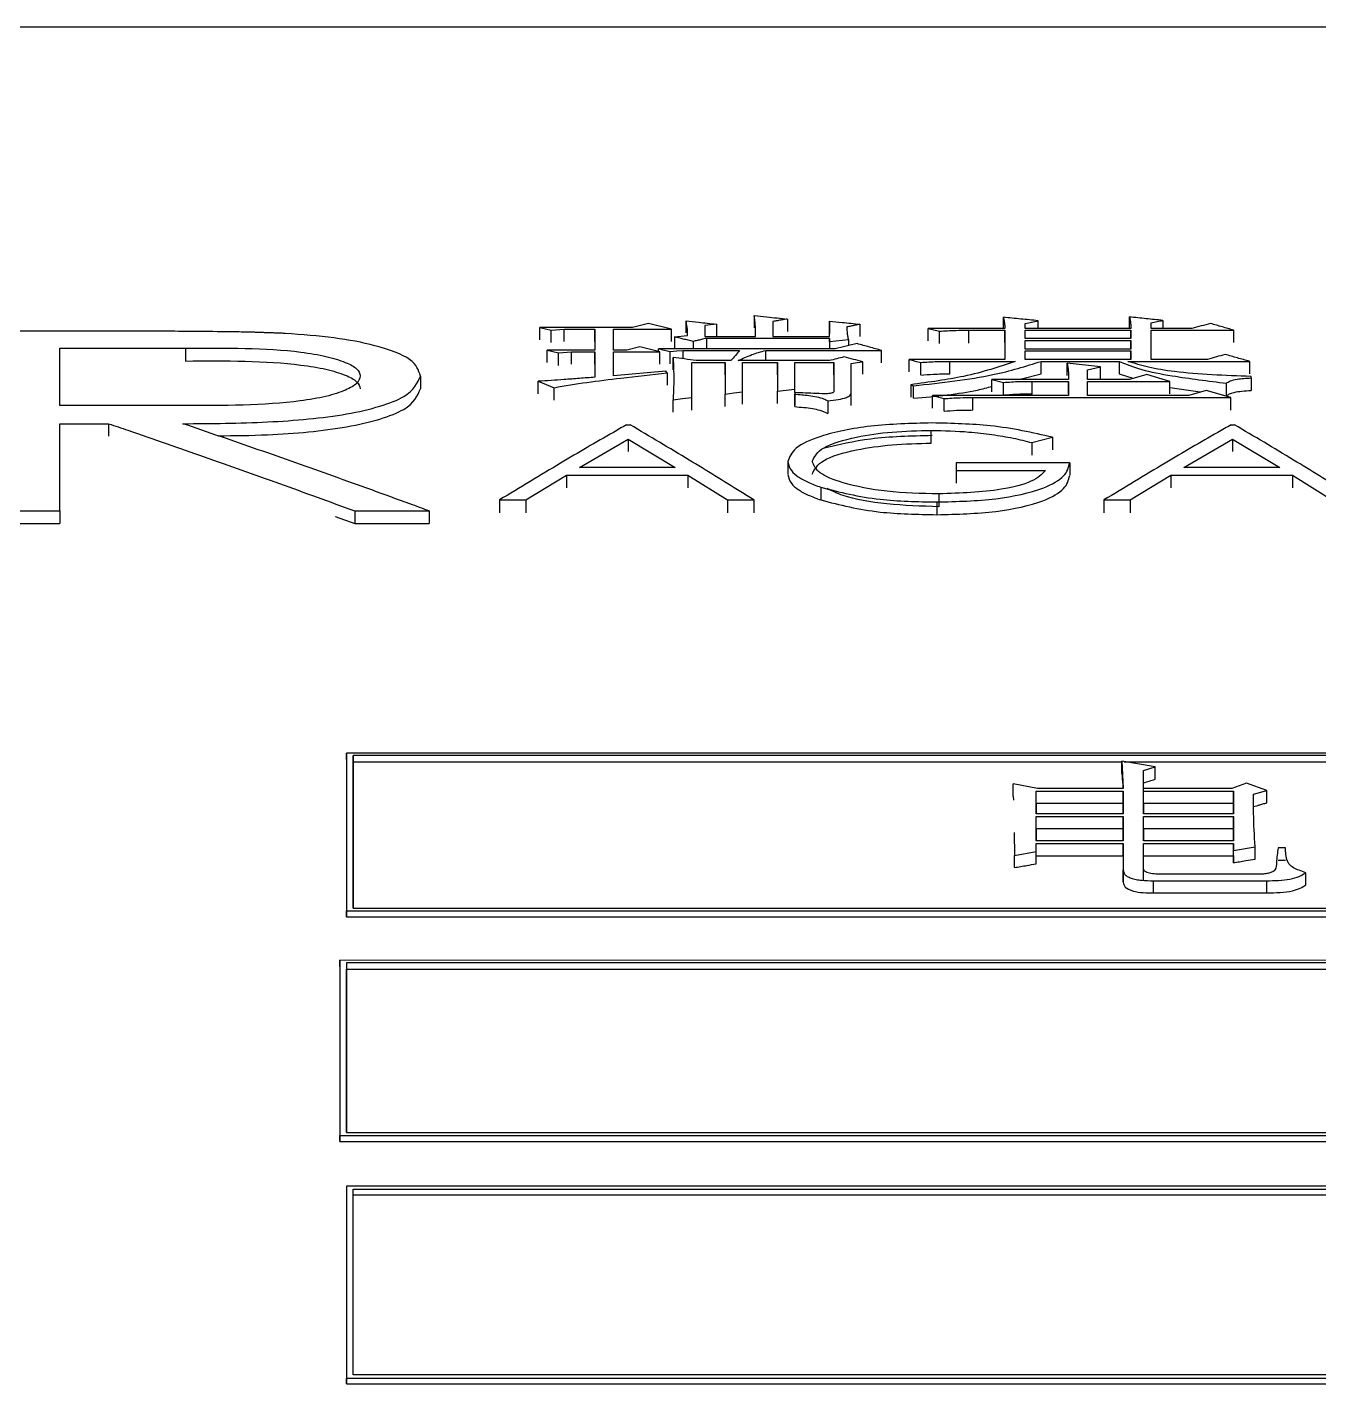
# Model space of a CAD drawing. Header units: millimetres. Extents: x 2251 to 4395, y 932 to 2449.
# Drawn here: x 2749.19 to 2758.83, y 2279.81 to 2289.93 of the extents above; entities that cross this region are included whole.
import ezdxf

# ---------------------------------------------------------------- set-up
doc = ezdxf.new("R2010")
doc.units = ezdxf.units.MM

msp = doc.modelspace()

# ---------------------------------------------------------------- linework, layer by layer
at = {"color": 7, "linetype": 'Continuous', "lineweight": 25}
for p, q in [((2775.754, 2289.929), (2738.754, 2289.93)), ((2754.617, 2287.778), (2754.617, 2287.686)), ((2754.865, 2287.752), (2754.865, 2287.66)), ((2756.477, 2287.682), (2756.477, 2287.765)), ((2757.418, 2287.682), (2757.418, 2287.768)), ((2749.985, 2287.661), (2748.984, 2287.661)), ((2753.016, 2287.69), (2753.102, 2287.669)), ((2753.708, 2287.69), (2753.016, 2287.69)), ((2753.016, 2287.598), (2753.016, 2287.69)), ((2753.102, 2287.669), (2753.199, 2287.677)), ((2753.102, 2287.577), (2753.102, 2287.669)), ((2753.199, 2287.677), (2753.427, 2287.677)), ((2753.427, 2287.677), (2753.427, 2287.52)), ((2753.427, 2287.585), (2753.427, 2287.677)), ((2753.567, 2287.677), (2754, 2287.677)), ((2753.567, 2287.52), (2753.567, 2287.677)), ((2753.827, 2287.719), (2753.708, 2287.69)), ((2754, 2287.677), (2753.827, 2287.719)), ((2754, 2287.585), (2754, 2287.677)), ((2754.108, 2287.648), (2754.108, 2287.739)), ((2754.335, 2287.713), (2754.249, 2287.703)), ((2754.249, 2287.703), (2754.249, 2287.622)), ((2754.335, 2287.713), (2754.335, 2287.622)), ((2754.757, 2287.734), (2754.757, 2287.622)), ((2755.179, 2287.622), (2755.179, 2287.737)), ((2755.179, 2287.737), (2755.179, 2287.645)), ((2755.406, 2287.713), (2755.406, 2287.621)), ((2756.488, 2287.682), (2755.915, 2287.682)), ((2755.915, 2287.59), (2755.915, 2287.682)), ((2756.001, 2287.569), (2756.001, 2287.661)), ((2756.218, 2287.669), (2756.488, 2287.669)), ((2756.218, 2287.573), (2756.218, 2287.669)), ((2756.488, 2287.669), (2756.488, 2287.45)), ((2756.488, 2287.577), (2756.488, 2287.669)), ((2756.639, 2287.682), (2756.639, 2287.719)), ((2757.429, 2287.682), (2756.639, 2287.682)), ((2756.639, 2287.669), (2757.429, 2287.669)), ((2756.639, 2287.606), (2756.639, 2287.669)), ((2756.737, 2287.682), (2756.737, 2287.739)), ((2757.429, 2287.669), (2757.429, 2287.606)), ((2757.429, 2287.606), (2757.429, 2287.669)), ((2757.58, 2287.682), (2757.58, 2287.724)), ((2757.883, 2287.682), (2757.58, 2287.682)), ((2757.58, 2287.669), (2758.197, 2287.669)), ((2757.58, 2287.45), (2757.58, 2287.669)), ((2757.667, 2287.742), (2757.667, 2287.682)), ((2758.197, 2287.577), (2758.197, 2287.669)), ((2754.022, 2287.619), (2754.119, 2287.63)), ((2754.022, 2287.619), (2754.022, 2287.531)), ((2754.162, 2287.585), (2754.162, 2287.531)), ((2754.249, 2287.622), (2754.627, 2287.622)), ((2754.26, 2287.608), (2754.26, 2287.531)), ((2755.179, 2287.608), (2754.26, 2287.608)), ((2754.757, 2287.622), (2755.179, 2287.622)), ((2755.179, 2287.608), (2755.179, 2287.531)), ((2755.179, 2287.582), (2755.179, 2287.608)), ((2755.179, 2287.582), (2755.179, 2287.531)), ((2755.32, 2287.598), (2755.32, 2287.554)), ((2757.429, 2287.606), (2756.639, 2287.606)), ((2756.639, 2287.593), (2757.429, 2287.592)), ((2756.639, 2287.528), (2756.639, 2287.593)), ((2757.429, 2287.592), (2757.429, 2287.528)), ((2757.429, 2287.528), (2757.429, 2287.592)), ((2749.433, 2287.108), (2749.433, 2287.535)), ((2749.433, 2287.535), (2750.37, 2287.535)), ((2750.37, 2287.535), (2750.37, 2287.439)), ((2753.07, 2287.52), (2753.156, 2287.499)), ((2753.427, 2287.52), (2753.07, 2287.52)), ((2753.07, 2287.428), (2753.07, 2287.52)), ((2753.156, 2287.499), (2753.254, 2287.507)), ((2753.156, 2287.406), (2753.156, 2287.499)), ((2753.254, 2287.507), (2753.427, 2287.507)), ((2753.427, 2287.507), (2753.427, 2287.318)), ((2753.427, 2287.415), (2753.427, 2287.507)), ((2753.665, 2287.52), (2753.567, 2287.52)), ((2753.567, 2287.507), (2753.913, 2287.507)), ((2753.567, 2287.329), (2753.567, 2287.507)), ((2753.762, 2287.545), (2753.665, 2287.52)), ((2753.913, 2287.507), (2753.762, 2287.545)), ((2755.222, 2287.531), (2753.903, 2287.531)), ((2753.903, 2287.51), (2753.903, 2287.531)), ((2753.913, 2287.415), (2753.913, 2287.507)), ((2753.989, 2287.417), (2753.989, 2287.51)), ((2754.011, 2287.374), (2754.011, 2287.466)), ((2754.087, 2287.518), (2754.508, 2287.518)), ((2754.087, 2287.456), (2754.087, 2287.518)), ((2754.703, 2287.518), (2755.568, 2287.518)), ((2754.703, 2287.442), (2754.703, 2287.518)), ((2755.568, 2287.425), (2755.568, 2287.518)), ((2756.488, 2287.45), (2755.774, 2287.45)), ((2755.774, 2287.358), (2755.774, 2287.45)), ((2757.429, 2287.528), (2756.639, 2287.528)), ((2756.639, 2287.515), (2757.429, 2287.515)), ((2756.639, 2287.45), (2756.639, 2287.515)), ((2757.429, 2287.45), (2756.639, 2287.45)), ((2757.429, 2287.515), (2757.429, 2287.45)), ((2757.429, 2287.45), (2757.429, 2287.515)), ((2758.002, 2287.45), (2757.58, 2287.45)), ((2753.957, 2287.362), (2753.567, 2287.329)), ((2753.968, 2287.351), (2753.957, 2287.362)), ((2753.968, 2287.351), (2753.968, 2287.259)), ((2754.151, 2287.428), (2754.4, 2287.428)), ((2754.151, 2287.167), (2754.151, 2287.428)), ((2754.443, 2287.442), (2754.184, 2287.442)), ((2754.4, 2287.428), (2754.4, 2287.192)), ((2754.4, 2287.336), (2754.4, 2287.428)), ((2755.179, 2287.442), (2754.498, 2287.442)), ((2754.53, 2287.428), (2754.79, 2287.428)), ((2754.53, 2287.209), (2754.53, 2287.428)), ((2754.79, 2287.428), (2754.79, 2287.215)), ((2754.79, 2287.336), (2754.79, 2287.428)), ((2754.919, 2287.428), (2755.212, 2287.428)), ((2754.919, 2287.229), (2754.919, 2287.428)), ((2755.212, 2287.428), (2755.212, 2287.209)), ((2755.212, 2287.336), (2755.212, 2287.428)), ((2755.341, 2287.2), (2755.341, 2287.42)), ((2755.428, 2287.341), (2755.428, 2287.434)), ((2755.861, 2287.336), (2755.861, 2287.428)), ((2756.077, 2287.436), (2756.564, 2287.436)), ((2756.077, 2287.344), (2756.077, 2287.436)), ((2756.758, 2287.344), (2756.758, 2287.436)), ((2756.758, 2287.436), (2757.343, 2287.436)), ((2757.202, 2287.395), (2756.953, 2287.423)), ((2756.953, 2287.33), (2756.953, 2287.423)), ((2757.105, 2287.373), (2757.202, 2287.395)), ((2757.105, 2287.301), (2757.105, 2287.373)), ((2757.202, 2287.303), (2757.202, 2287.395)), ((2757.343, 2287.344), (2757.343, 2287.436)), ((2757.407, 2287.436), (2758.316, 2287.436)), ((2758.316, 2287.344), (2758.316, 2287.436)), ((2752.125, 2287.327), (2752.125, 2287.231)), ((2753.005, 2287.195), (2753.005, 2287.288)), ((2753.005, 2287.288), (2753.123, 2287.24)), ((2755.785, 2287.262), (2755.785, 2287.169)), ((2755.785, 2287.262), (2755.806, 2287.254)), ((2755.806, 2287.161), (2755.806, 2287.254)), ((2756.391, 2287.301), (2756.477, 2287.279)), ((2756.964, 2287.301), (2756.391, 2287.301)), ((2756.391, 2287.209), (2756.391, 2287.301)), ((2756.477, 2287.186), (2756.477, 2287.279)), ((2756.758, 2287.34), (2756.612, 2287.303)), ((2756.693, 2287.287), (2756.964, 2287.287)), ((2756.693, 2287.192), (2756.693, 2287.287)), ((2756.964, 2287.287), (2756.964, 2287.181)), ((2756.964, 2287.195), (2756.964, 2287.287)), ((2757.418, 2287.301), (2757.105, 2287.301)), ((2757.105, 2287.287), (2757.721, 2287.287)), ((2757.105, 2287.181), (2757.105, 2287.287)), ((2757.446, 2287.309), (2757.343, 2287.34)), ((2757.548, 2287.338), (2757.418, 2287.301)), ((2757.721, 2287.287), (2757.548, 2287.338)), ((2757.721, 2287.195), (2757.721, 2287.287)), ((2758.143, 2287.181), (2758.143, 2287.273)), ((2758.327, 2287.313), (2758.327, 2287.324)), ((2758.327, 2287.313), (2758.327, 2287.22)), ((2753.123, 2287.147), (2753.123, 2287.24)), ((2754.011, 2287.056), (2754.011, 2287.149)), ((2754.151, 2287.073), (2754.151, 2287.167)), ((2754.4, 2287.099), (2754.4, 2287.192)), ((2754.53, 2287.116), (2754.53, 2287.209)), ((2754.79, 2287.121), (2754.79, 2287.215)), ((2754.919, 2287.203), (2754.919, 2287.229)), ((2754.919, 2287.203), (2754.919, 2287.192)), ((2754.919, 2287.203), (2754.919, 2287.11)), ((2754.919, 2287.099), (2754.919, 2287.192)), ((2755.168, 2287.048), (2755.168, 2287.141)), ((2755.341, 2287.107), (2755.341, 2287.2)), ((2755.947, 2287.087), (2755.947, 2287.181)), ((2755.947, 2287.181), (2756.034, 2287.158)), ((2756.964, 2287.181), (2755.947, 2287.181)), ((2756.034, 2287.065), (2756.034, 2287.158)), ((2756.25, 2287.071), (2756.25, 2287.166)), ((2756.25, 2287.166), (2758.175, 2287.166)), ((2757.862, 2287.181), (2757.105, 2287.181)), ((2757.946, 2287.206), (2757.721, 2287.239)), ((2757.992, 2287.22), (2757.862, 2287.181)), ((2758.175, 2287.166), (2757.992, 2287.22)), ((2758.175, 2287.073), (2758.175, 2287.166)), ((2750.348, 2287.106), (2749.433, 2287.108)), ((2749.433, 2286.971), (2749.797, 2286.971)), ((2749.433, 2286.32), (2749.433, 2286.971)), ((2749.797, 2286.971), (2749.797, 2286.877)), ((2753.664, 2286.963), (2753.69, 2286.963)), ((2758.177, 2286.963), (2758.202, 2286.963)), ((2753.313, 2286.644), (2753.675, 2286.857)), ((2753.675, 2286.857), (2754.027, 2286.644)), ((2753.675, 2286.857), (2753.675, 2286.763)), ((2755.939, 2286.826), (2755.939, 2286.921)), ((2756.69, 2286.83), (2756.843, 2286.87)), ((2756.843, 2286.87), (2756.843, 2286.776)), ((2757.825, 2286.644), (2758.188, 2286.857)), ((2758.188, 2286.857), (2758.54, 2286.644)), ((2758.188, 2286.857), (2758.188, 2286.763)), ((2756.69, 2286.83), (2756.69, 2286.736)), ((2754.027, 2286.644), (2753.313, 2286.644)), ((2754.869, 2286.688), (2754.869, 2286.594)), ((2756.125, 2286.68), (2756.125, 2286.623)), ((2756.972, 2286.68), (2756.125, 2286.68)), ((2756.125, 2286.68), (2756.125, 2286.586)), ((2756.972, 2286.68), (2756.972, 2286.586)), ((2758.54, 2286.644), (2757.825, 2286.644)), ((2752.911, 2286.402), (2753.215, 2286.586)), ((2753.215, 2286.586), (2753.215, 2286.492)), ((2753.215, 2286.586), (2754.122, 2286.586)), ((2754.122, 2286.586), (2754.122, 2286.492)), ((2754.122, 2286.586), (2754.418, 2286.402)), ((2756.125, 2286.623), (2756.792, 2286.623)), ((2756.125, 2286.623), (2756.125, 2286.528)), ((2757.424, 2286.402), (2757.728, 2286.586)), ((2757.728, 2286.586), (2757.728, 2286.492)), ((2757.728, 2286.586), (2758.635, 2286.586)), ((2758.635, 2286.586), (2758.635, 2286.492)), ((2758.635, 2286.586), (2758.93, 2286.402)), ((2755.114, 2286.497), (2755.114, 2286.402)), ((2755.996, 2286.447), (2755.996, 2286.352)), ((2752.715, 2286.402), (2752.911, 2286.402)), ((2752.911, 2286.402), (2752.911, 2286.307)), ((2754.418, 2286.402), (2754.613, 2286.402)), ((2754.613, 2286.402), (2754.613, 2286.307)), ((2755.981, 2286.387), (2755.981, 2286.292)), ((2757.228, 2286.402), (2757.424, 2286.402)), ((2757.424, 2286.402), (2757.424, 2286.307)), ((2748.984, 2286.32), (2749.433, 2286.32)), ((2749.433, 2286.32), (2749.433, 2286.226)), ((2751.488, 2286.279), (2751.634, 2286.226)), ((2751.634, 2286.32), (2751.634, 2286.226)), ((2751.634, 2286.32), (2752.189, 2286.32)), ((2752.189, 2286.32), (2752.189, 2286.226)), ((2748.984, 2286.226), (2749.433, 2286.226)), ((2751.634, 2286.226), (2752.189, 2286.226)), ((2751.572, 2284.465), (2751.572, 2284.513)), ((2773.555, 2284.512), (2751.572, 2284.513)), ((2773.505, 2284.495), (2751.622, 2284.495)), ((2751.622, 2284.449), (2751.622, 2284.495)), ((2751.622, 2284.449), (2757.361, 2284.449)), ((2757.361, 2284.452), (2757.372, 2284.249)), ((2757.61, 2284.411), (2757.361, 2284.452)), ((2757.361, 2284.36), (2757.361, 2284.452)), ((2757.38, 2284.449), (2762.294, 2284.449)), ((2757.523, 2284.384), (2757.61, 2284.411)), ((2757.61, 2284.318), (2757.61, 2284.411)), ((2757.523, 2284.249), (2757.523, 2284.384)), ((2757.523, 2284.383), (2757.523, 2284.384)), ((2756.733, 2284.249), (2756.55, 2284.284)), ((2756.55, 2284.192), (2756.55, 2284.284)), ((2756.723, 2284.23), (2757.372, 2284.23)), ((2756.723, 2284.059), (2756.723, 2284.23)), ((2756.723, 2284.138), (2756.723, 2284.23)), ((2757.372, 2284.249), (2756.733, 2284.249)), ((2757.372, 2284.23), (2757.372, 2284.059)), ((2757.372, 2284.138), (2757.372, 2284.23)), ((2757.523, 2284.249), (2757.523, 2284.292)), ((2758.183, 2284.249), (2757.523, 2284.249)), ((2757.523, 2284.158), (2757.523, 2284.249)), ((2757.523, 2284.23), (2758.194, 2284.23)), ((2757.523, 2284.059), (2757.523, 2284.23)), ((2757.523, 2284.138), (2757.523, 2284.23)), ((2758.291, 2284.288), (2758.183, 2284.249)), ((2758.194, 2284.23), (2758.194, 2284.059)), ((2758.194, 2284.138), (2758.194, 2284.23)), ((2758.443, 2284.234), (2758.291, 2284.288)), ((2758.345, 2284.207), (2758.443, 2284.234)), ((2758.443, 2284.142), (2758.443, 2284.234)), ((2756.55, 2284.192), (2756.552, 2284.161)), ((2756.723, 2284.138), (2756.723, 2284.059)), ((2757.372, 2284.138), (2756.723, 2284.138)), ((2757.372, 2284.059), (2757.372, 2284.138)), ((2757.523, 2284.138), (2757.523, 2284.059)), ((2758.194, 2284.138), (2757.523, 2284.138)), ((2758.194, 2284.059), (2758.194, 2284.138)), ((2757.372, 2284.059), (2756.723, 2284.059)), ((2756.723, 2284.039), (2757.372, 2284.039)), ((2756.723, 2283.858), (2756.723, 2284.039)), ((2756.723, 2283.948), (2756.723, 2284.039)), ((2757.372, 2284.039), (2757.372, 2283.858)), ((2757.372, 2283.948), (2757.372, 2284.039)), ((2758.194, 2284.059), (2757.523, 2284.059)), ((2757.523, 2284.039), (2758.194, 2284.039)), ((2757.523, 2283.858), (2757.523, 2284.039)), ((2757.523, 2283.948), (2757.523, 2284.039)), ((2758.194, 2284.039), (2758.194, 2283.858)), ((2758.194, 2283.948), (2758.194, 2284.039)), ((2756.557, 2283.92), (2756.56, 2283.75)), ((2756.723, 2283.948), (2756.723, 2283.858)), ((2757.372, 2283.948), (2756.723, 2283.948)), ((2757.372, 2283.858), (2757.372, 2283.948)), ((2757.523, 2283.948), (2757.523, 2283.858)), ((2758.194, 2283.948), (2757.523, 2283.948)), ((2758.194, 2283.858), (2758.194, 2283.948)), ((2757.372, 2283.858), (2756.723, 2283.858)), ((2756.723, 2283.838), (2757.372, 2283.838)), ((2756.723, 2283.778), (2756.723, 2283.838)), ((2756.723, 2283.747), (2756.723, 2283.838)), ((2757.372, 2283.838), (2757.372, 2283.642)), ((2757.372, 2283.747), (2757.372, 2283.838)), ((2758.194, 2283.858), (2757.523, 2283.858)), ((2757.523, 2283.838), (2758.194, 2283.838)), ((2757.523, 2283.654), (2757.523, 2283.838)), ((2757.523, 2283.747), (2757.523, 2283.838)), ((2758.194, 2283.838), (2758.194, 2283.786)), ((2758.194, 2283.747), (2758.194, 2283.838)), ((2758.194, 2283.786), (2758.356, 2283.814)), ((2758.356, 2283.723), (2758.356, 2283.814)), ((2758.583, 2283.806), (2758.529, 2283.806)), ((2756.56, 2283.75), (2756.723, 2283.778)), ((2756.56, 2283.659), (2756.56, 2283.75)), ((2756.723, 2283.687), (2756.723, 2283.778)), ((2756.723, 2283.687), (2756.723, 2283.747)), ((2756.723, 2283.747), (2757.372, 2283.747)), ((2757.372, 2283.747), (2757.372, 2283.551)), ((2757.523, 2283.564), (2757.523, 2283.747)), ((2757.523, 2283.747), (2758.194, 2283.747)), ((2758.194, 2283.695), (2758.194, 2283.786)), ((2758.194, 2283.747), (2758.194, 2283.695)), ((2758.529, 2283.715), (2758.583, 2283.715)), ((2757.372, 2283.551), (2757.372, 2283.642)), ((2758.4, 2283.609), (2757.653, 2283.609)), ((2758.735, 2283.53), (2758.735, 2283.621)), ((2757.599, 2283.47), (2757.599, 2283.561)), ((2757.599, 2283.561), (2758.443, 2283.561)), ((2758.443, 2283.47), (2758.443, 2283.561)), ((2751.572, 2283.487), (2751.572, 2283.291)), ((2757.599, 2283.47), (2758.443, 2283.47)), ((2751.572, 2283.291), (2751.572, 2283.337)), ((2751.572, 2283.337), (2773.555, 2283.337)), ((2751.622, 2283.356), (2773.505, 2283.356)), ((2751.572, 2283.291), (2773.555, 2283.291)), ((2751.522, 2282.921), (2751.522, 2282.967)), ((2773.505, 2282.966), (2751.522, 2282.967)), ((2773.455, 2282.947), (2751.572, 2282.948)), ((2751.572, 2282.902), (2773.455, 2282.902)), ((2751.522, 2281.96), (2751.522, 2281.616)), ((2751.572, 2281.682), (2773.455, 2281.681)), ((2751.522, 2281.616), (2751.522, 2281.661)), ((2751.522, 2281.661), (2773.505, 2281.66)), ((2751.522, 2281.616), (2773.505, 2281.616)), ((2751.572, 2281.282), (2751.572, 2281.237)), ((2773.555, 2281.281), (2751.572, 2281.282)), ((2751.622, 2281.26), (2773.505, 2281.26)), ((2751.622, 2281.216), (2751.622, 2281.26)), ((2751.622, 2281.216), (2773.505, 2281.216)), ((2751.572, 2280.008), (2751.572, 2279.807)), ((2773.505, 2279.873), (2751.622, 2279.873)), ((2751.572, 2279.807), (2751.572, 2279.85)), ((2751.572, 2279.85), (2773.555, 2279.85)), ((2751.572, 2279.807), (2773.555, 2279.807))]:
    msp.add_line(p, q, dxfattribs=at)
at = {"color": 7, "linetype": 'Continuous', "lineweight": 25, "flags": 128}
for points in [[(2753.199, 2287.585), (2753.199, 2287.605), (2753.199, 2287.629), (2753.199, 2287.653), (2753.199, 2287.677)], [(2755.32, 2287.598), (2755.274, 2287.593), (2755.226, 2287.587), (2755.179, 2287.582)], [(2753.254, 2287.415), (2753.254, 2287.435), (2753.254, 2287.459), (2753.254, 2287.483), (2753.254, 2287.507)], [(2753.989, 2287.51), (2754.038, 2287.514), (2754.087, 2287.518)], [(2755.341, 2287.42), (2755.385, 2287.427), (2755.428, 2287.434)], [(2754.011, 2287.149), (2754.081, 2287.158), (2754.151, 2287.167)], [(2754.4, 2287.192), (2754.465, 2287.201), (2754.53, 2287.209)], [(2754.79, 2287.215), (2754.855, 2287.222), (2754.919, 2287.229)], [(2752.715, 2286.402), (2752.715, 2286.377), (2752.715, 2286.352), (2752.715, 2286.307)], [(2754.418, 2286.402), (2754.418, 2286.378), (2754.418, 2286.354), (2754.418, 2286.307)], [(2757.228, 2286.402), (2757.228, 2286.377), (2757.228, 2286.352), (2757.228, 2286.307)]]:
    msp.add_lwpolyline(points, dxfattribs=at)
at = {"color": 7, "linetype": 'Continuous', "lineweight": 25}
for points, knots in [([(2754.627, 2287.622), (2754.627, 2287.623), (2754.627, 2287.625), (2754.627, 2287.627), (2754.627, 2287.63), (2754.627, 2287.633), (2754.627, 2287.636), (2754.627, 2287.639), (2754.627, 2287.641), (2754.627, 2287.643), (2754.627, 2287.646), (2754.627, 2287.648), (2754.627, 2287.651), (2754.627, 2287.653), (2754.627, 2287.655), (2754.627, 2287.658), (2754.627, 2287.661), (2754.627, 2287.663), (2754.627, 2287.665), (2754.627, 2287.668), (2754.627, 2287.67), (2754.627, 2287.673), (2754.627, 2287.675), (2754.627, 2287.678), (2754.627, 2287.68), (2754.626, 2287.682), (2754.626, 2287.685), (2754.626, 2287.688), (2754.626, 2287.69), (2754.626, 2287.692), (2754.626, 2287.695), (2754.626, 2287.697), (2754.626, 2287.7), (2754.625, 2287.702), (2754.625, 2287.705), (2754.625, 2287.707), (2754.625, 2287.709), (2754.625, 2287.712), (2754.624, 2287.714), (2754.624, 2287.717), (2754.624, 2287.72), (2754.624, 2287.722), (2754.623, 2287.724), (2754.623, 2287.726), (2754.623, 2287.729), (2754.623, 2287.732), (2754.622, 2287.734), (2754.622, 2287.736), (2754.622, 2287.739), (2754.622, 2287.741), (2754.621, 2287.744), (2754.621, 2287.746), (2754.621, 2287.749), (2754.62, 2287.751), (2754.62, 2287.753), (2754.62, 2287.755), (2754.619, 2287.758), (2754.619, 2287.761), (2754.619, 2287.763), (2754.618, 2287.765), (2754.618, 2287.768), (2754.618, 2287.77), (2754.617, 2287.772), (2754.617, 2287.775), (2754.617, 2287.777), (2754.617, 2287.778)], [0, 0, 0, 0, 0.017776, 0.0355519, 0.0533279, 0.0711039, 0.0888799, 0.1066558, 0.1244318, 0.1333198, 0.1510958, 0.1688718, 0.1866477, 0.1955357, 0.2133117, 0.2310877, 0.2488636, 0.2577516, 0.2755276, 0.2933036, 0.3110796, 0.3199675, 0.3377435, 0.3555195, 0.3732955, 0.3821835, 0.3999594, 0.4177354, 0.4355114, 0.4443994, 0.4621753, 0.4799513, 0.4977273, 0.5155033, 0.5243913, 0.5421672, 0.5599432, 0.5688312, 0.5866072, 0.6043832, 0.6221591, 0.6399351, 0.6488231, 0.6665991, 0.6843751, 0.702151, 0.711039, 0.728815, 0.746591, 0.7643669, 0.7732549, 0.7910309, 0.8088069, 0.8265829, 0.8354708, 0.8532468, 0.8710228, 0.8887988, 0.8976868, 0.9154627, 0.9332387, 0.9510147, 0.9599027, 0.9776786, 1, 1, 1, 1]), ([(2754.617, 2287.778), (2754.648, 2287.775), (2754.705, 2287.769), (2754.788, 2287.76), (2754.84, 2287.755), (2754.865, 2287.752)], [0, 0, 0, 0, 0.377751, 0.688875, 1, 1, 1, 1]), ([(2754.865, 2287.752), (2754.851, 2287.75), (2754.826, 2287.746), (2754.79, 2287.74), (2754.768, 2287.736), (2754.757, 2287.734)], [0, 0, 0, 0, 0.390452, 0.695226, 1, 1, 1, 1]), ([(2756.477, 2287.765), (2756.479, 2287.756), (2756.483, 2287.738), (2756.487, 2287.71), (2756.488, 2287.692), (2756.488, 2287.682)], [0, 0, 0, 0, 0.32278, 0.661317, 1, 1, 1, 1]), ([(2756.737, 2287.739), (2756.693, 2287.744), (2756.607, 2287.752), (2756.52, 2287.761), (2756.477, 2287.765)], [0, 0, 0, 0, 0.4999993, 1, 1, 1, 1]), ([(2757.418, 2287.768), (2757.421, 2287.759), (2757.425, 2287.74), (2757.428, 2287.711), (2757.429, 2287.692), (2757.429, 2287.682)], [0, 0, 0, 0, 0.320799, 0.66032, 1, 1, 1, 1]), ([(2757.667, 2287.742), (2757.626, 2287.746), (2757.543, 2287.755), (2757.46, 2287.763), (2757.418, 2287.768)], [0, 0, 0, 0, 0.499999, 1, 1, 1, 1]), ([(2751.117, 2287.645), (2751.108, 2287.645), (2751.093, 2287.646), (2751.073, 2287.646), (2751.058, 2287.647), (2751.038, 2287.648), (2751.018, 2287.648), (2750.998, 2287.649), (2750.983, 2287.65), (2750.968, 2287.65), (2750.948, 2287.651), (2750.928, 2287.652), (2750.908, 2287.652), (2750.893, 2287.653), (2750.863, 2287.654), (2750.798, 2287.655), (2750.717, 2287.657), (2750.576, 2287.658), (2750.407, 2287.66), (2750.19, 2287.661), (2750.053, 2287.661), (2749.985, 2287.661)], [0, 0, 0, 0, 0.026604, 0.039906, 0.053209, 0.066511, 0.093115, 0.106417, 0.119719, 0.133022, 0.146324, 0.172928, 0.18623, 0.199533, 0.212835, 0.266046, 0.372479, 0.425688, 0.638532, 0.819249, 1, 1, 1, 1]), ([(2754.119, 2287.63), (2754.119, 2287.64), (2754.119, 2287.661), (2754.116, 2287.698), (2754.111, 2287.724), (2754.108, 2287.739)], [0, 0, 0, 0, 0.287575, 0.575167, 1, 1, 1, 1]), ([(2754.108, 2287.739), (2754.139, 2287.736), (2754.192, 2287.73), (2754.268, 2287.721), (2754.313, 2287.716), (2754.335, 2287.713)], [0, 0, 0, 0, 0.408301, 0.70415, 1, 1, 1, 1]), ([(2755.179, 2287.737), (2755.21, 2287.734), (2755.264, 2287.728), (2755.34, 2287.72), (2755.384, 2287.716), (2755.406, 2287.713)], [0, 0, 0, 0, 0.414517, 0.707258, 1, 1, 1, 1]), ([(2755.406, 2287.713), (2755.393, 2287.711), (2755.371, 2287.706), (2755.338, 2287.699), (2755.319, 2287.695), (2755.309, 2287.693)], [0, 0, 0, 0, 0.40015, 0.700074, 1, 1, 1, 1]), ([(2755.309, 2287.693), (2755.309, 2287.681), (2755.309, 2287.668), (2755.31, 2287.655), (2755.31, 2287.652), (2755.31, 2287.649), (2755.311, 2287.646), (2755.311, 2287.644), (2755.311, 2287.641), (2755.312, 2287.638), (2755.312, 2287.634), (2755.313, 2287.631), (2755.313, 2287.628), (2755.314, 2287.625), (2755.315, 2287.622), (2755.315, 2287.62), (2755.316, 2287.617), (2755.316, 2287.614), (2755.317, 2287.612), (2755.317, 2287.61), (2755.317, 2287.608), (2755.318, 2287.606), (2755.318, 2287.604), (2755.319, 2287.603), (2755.319, 2287.601), (2755.319, 2287.6), (2755.32, 2287.598), (2755.32, 2287.598)], [0, 0, 0, 0, 0.37469, 0.398108, 0.421526, 0.468361, 0.491779, 0.515197, 0.538615, 0.58545, 0.608868, 0.655703, 0.679121, 0.702539, 0.749374, 0.772792, 0.79621, 0.843045, 0.854754, 0.866463, 0.889881, 0.913299, 0.936716, 0.948425, 0.960134, 0.980067, 1, 1, 1, 1]), ([(2755.915, 2287.682), (2755.929, 2287.679), (2755.958, 2287.672), (2755.987, 2287.665), (2756.001, 2287.661)], [0, 0, 0, 0, 0.5, 1, 1, 1, 1]), ([(2756.001, 2287.661), (2756.041, 2287.664), (2756.112, 2287.668), (2756.185, 2287.669), (2756.218, 2287.669)], [0, 0, 0, 0, 0.558835, 1, 1, 1, 1]), ([(2756.639, 2287.719), (2756.656, 2287.722), (2756.688, 2287.729), (2756.721, 2287.736), (2756.737, 2287.739)], [0, 0, 0, 0, 0.500001, 1, 1, 1, 1]), ([(2757.58, 2287.724), (2757.595, 2287.727), (2757.624, 2287.733), (2757.653, 2287.739), (2757.667, 2287.742)], [0, 0, 0, 0, 0.500001, 1, 1, 1, 1]), ([(2758.024, 2287.719), (2758.001, 2287.713), (2757.954, 2287.7), (2757.907, 2287.688), (2757.883, 2287.682)], [0, 0, 0, 0, 0.499996, 1, 1, 1, 1]), ([(2758.197, 2287.669), (2758.168, 2287.677), (2758.111, 2287.694), (2758.053, 2287.71), (2758.024, 2287.719)], [0, 0, 0, 0, 0.5, 1, 1, 1, 1]), ([(2752.125, 2287.327), (2752.111, 2287.37), (2752.083, 2287.455), (2751.818, 2287.553), (2751.485, 2287.617), (2751.241, 2287.635), (2751.117, 2287.645)], [0, 0, 0, 0, 0.268776, 0.544534, 0.769495, 1, 1, 1, 1]), ([(2754.162, 2287.585), (2754.15, 2287.588), (2754.125, 2287.594), (2754.078, 2287.605), (2754.044, 2287.614), (2754.022, 2287.619)], [0, 0, 0, 0, 0.266243, 0.532487, 1, 1, 1, 1]), ([(2754.26, 2287.608), (2754.247, 2287.605), (2754.225, 2287.6), (2754.192, 2287.592), (2754.172, 2287.587), (2754.162, 2287.585)], [0, 0, 0, 0, 0.384576, 0.692287, 1, 1, 1, 1]), ([(2755.385, 2287.569), (2755.358, 2287.562), (2755.303, 2287.55), (2755.249, 2287.537), (2755.222, 2287.531)], [0, 0, 0, 0, 0.499999, 1, 1, 1, 1]), ([(2755.568, 2287.518), (2755.538, 2287.526), (2755.477, 2287.543), (2755.415, 2287.56), (2755.385, 2287.569)], [0, 0, 0, 0, 0.5, 1, 1, 1, 1]), ([(2750.37, 2287.535), (2750.67, 2287.537), (2751.046, 2287.539), (2751.425, 2287.476), (2751.566, 2287.432), (2751.661, 2287.382), (2751.671, 2287.346), (2751.676, 2287.328)], [0, 0, 0, 0, 0.515202, 0.645783, 0.772677, 0.88728, 1, 1, 1, 1]), ([(2753.903, 2287.531), (2753.917, 2287.528), (2753.946, 2287.52), (2753.975, 2287.513), (2753.989, 2287.51)], [0, 0, 0, 0, 0.499999, 1, 1, 1, 1]), ([(2754.011, 2287.466), (2754.012, 2287.447), (2754.015, 2287.386), (2754.018, 2287.281), (2754.013, 2287.193), (2754.011, 2287.149)], [0, 0, 0, 0, 0.18758, 0.593728, 1, 1, 1, 1]), ([(2754.184, 2287.442), (2754.155, 2287.446), (2754.097, 2287.454), (2754.04, 2287.462), (2754.011, 2287.466)], [0, 0, 0, 0, 0.5, 1, 1, 1, 1]), ([(2754.508, 2287.518), (2754.498, 2287.505), (2754.476, 2287.48), (2754.454, 2287.455), (2754.443, 2287.442)], [0, 0, 0, 0, 0.5, 1, 1, 1, 1]), ([(2754.498, 2287.442), (2754.529, 2287.457), (2754.586, 2287.485), (2754.667, 2287.508), (2754.703, 2287.518)], [0, 0, 0, 0, 0.55626, 1, 1, 1, 1]), ([(2755.287, 2287.469), (2755.269, 2287.465), (2755.233, 2287.456), (2755.197, 2287.446), (2755.179, 2287.442)], [0, 0, 0, 0, 0.4999953, 1, 1, 1, 1]), ([(2755.428, 2287.434), (2755.404, 2287.44), (2755.358, 2287.451), (2755.311, 2287.463), (2755.287, 2287.469)], [0, 0, 0, 0, 0.499999, 1, 1, 1, 1]), ([(2755.774, 2287.45), (2755.788, 2287.446), (2755.817, 2287.439), (2755.846, 2287.432), (2755.861, 2287.428)], [0, 0, 0, 0, 0.5, 1, 1, 1, 1]), ([(2758.132, 2287.488), (2758.111, 2287.482), (2758.067, 2287.469), (2758.024, 2287.456), (2758.002, 2287.45)], [0, 0, 0, 0, 0.499997, 1, 1, 1, 1]), ([(2758.316, 2287.436), (2758.285, 2287.445), (2758.224, 2287.462), (2758.163, 2287.479), (2758.132, 2287.488)], [0, 0, 0, 0, 0.5, 1, 1, 1, 1]), ([(2750.37, 2287.439), (2750.67, 2287.441), (2751.046, 2287.442), (2751.425, 2287.38), (2751.566, 2287.336), (2751.661, 2287.286), (2751.671, 2287.25), (2751.676, 2287.232)], [0, 0, 0, 0, 0.5154028, 0.645991, 0.7728467, 0.8873772, 1, 1, 1, 1]), ([(2753.123, 2287.24), (2753.204, 2287.254), (2753.364, 2287.281), (2753.651, 2287.315), (2753.852, 2287.338), (2753.968, 2287.351)], [0, 0, 0, 0, 0.300725, 0.599042, 1, 1, 1, 1]), ([(2756.564, 2287.436), (2756.445, 2287.396), (2756.23, 2287.322), (2755.923, 2287.281), (2755.785, 2287.262)], [0, 0, 0, 0, 0.551009, 1, 1, 1, 1]), ([(2755.806, 2287.254), (2756.015, 2287.277), (2756.384, 2287.318), (2756.645, 2287.401), (2756.758, 2287.436)], [0, 0, 0, 0, 0.5673885, 1, 1, 1, 1]), ([(2755.861, 2287.428), (2755.9, 2287.431), (2755.971, 2287.436), (2756.045, 2287.436), (2756.077, 2287.436)], [0, 0, 0, 0, 0.558835, 1, 1, 1, 1]), ([(2756.953, 2287.423), (2756.957, 2287.403), (2756.962, 2287.373), (2756.963, 2287.332), (2756.964, 2287.312), (2756.964, 2287.301)], [0, 0, 0, 0, 0.499799, 0.749887, 1, 1, 1, 1]), ([(2757.343, 2287.436), (2757.394, 2287.415), (2757.499, 2287.372), (2757.781, 2287.318), (2758.005, 2287.29), (2758.143, 2287.273)], [0, 0, 0, 0, 0.271719, 0.55196, 1, 1, 1, 1]), ([(2758.327, 2287.324), (2758.131, 2287.331), (2757.859, 2287.34), (2757.554, 2287.39), (2757.456, 2287.421), (2757.407, 2287.436)], [0, 0, 0, 0, 0.568218, 0.786771, 1, 1, 1, 1]), ([(2751.676, 2287.328), (2751.671, 2287.309), (2751.661, 2287.272), (2751.569, 2287.219), (2751.425, 2287.172), (2751.036, 2287.106), (2750.653, 2287.106), (2750.348, 2287.106)], [0, 0, 0, 0, 0.11283, 0.2273, 0.354231, 0.484873, 1, 1, 1, 1]), ([(2750.352, 2286.971), (2750.563, 2286.972), (2750.982, 2286.976), (2751.498, 2287.022), (2751.829, 2287.098), (2752.067, 2287.192), (2752.102, 2287.274), (2752.125, 2287.327)], [0, 0, 0, 0, 0.260913, 0.517661, 0.647473, 0.773697, 1, 1, 1, 1]), ([(2753.427, 2287.318), (2753.389, 2287.315), (2753.312, 2287.309), (2753.172, 2287.298), (2753.069, 2287.291), (2753.005, 2287.288)], [0, 0, 0, 0, 0.2736636, 0.5473511, 1, 1, 1, 1]), ([(2756.391, 2287.247), (2756.355, 2287.238), (2756.194, 2287.194), (2755.976, 2287.174), (2755.806, 2287.158)], [0, 0, 0, 0, 0.219968, 1, 1, 1, 1]), ([(2756.077, 2287.34), (2756.036, 2287.34), (2755.963, 2287.34), (2755.892, 2287.334), (2755.861, 2287.332)], [0, 0, 0, 0, 0.561085, 1, 1, 1, 1]), ([(2756.477, 2287.279), (2756.517, 2287.282), (2756.588, 2287.287), (2756.661, 2287.287), (2756.693, 2287.287)], [0, 0, 0, 0, 0.558835, 1, 1, 1, 1]), ([(2758.143, 2287.273), (2758.151, 2287.279), (2758.167, 2287.291), (2758.231, 2287.307), (2758.29, 2287.31), (2758.327, 2287.313)], [0, 0, 0, 0, 0.268715, 0.546829, 1, 1, 1, 1]), ([(2750.613, 2286.881), (2750.737, 2286.882), (2751.068, 2286.886), (2751.498, 2286.927), (2751.829, 2287.002), (2752.067, 2287.096), (2752.102, 2287.179), (2752.125, 2287.231)], [0, 0, 0, 0, 0.171744, 0.459618, 0.605115, 0.74654, 1, 1, 1, 1]), ([(2755.212, 2287.209), (2755.21, 2287.207), (2755.208, 2287.204), (2755.199, 2287.2), (2755.183, 2287.197), (2755.143, 2287.193), (2755.053, 2287.198), (2754.972, 2287.201), (2754.919, 2287.203)], [0, 0, 0, 0, 0.0497966, 0.1008375, 0.1638489, 0.2293145, 0.4925683, 1, 1, 1, 1]), ([(2754.919, 2287.192), (2754.955, 2287.189), (2755.013, 2287.184), (2755.085, 2287.172), (2755.137, 2287.158), (2755.158, 2287.147), (2755.168, 2287.141)], [0, 0, 0, 0, 0.34869, 0.570906, 0.788288, 1, 1, 1, 1]), ([(2755.168, 2287.141), (2755.22, 2287.148), (2755.29, 2287.157), (2755.338, 2287.183), (2755.34, 2287.195), (2755.341, 2287.2)], [0, 0, 0, 0, 0.572838, 0.788051, 1, 1, 1, 1]), ([(2756.034, 2287.158), (2756.073, 2287.161), (2756.145, 2287.166), (2756.218, 2287.166), (2756.25, 2287.166)], [0, 0, 0, 0, 0.5588348, 1, 1, 1, 1]), ([(2756.693, 2287.192), (2756.652, 2287.191), (2756.579, 2287.191), (2756.508, 2287.186), (2756.477, 2287.183)], [0, 0, 0, 0, 0.561086, 1, 1, 1, 1]), ([(2758.327, 2287.217), (2758.304, 2287.215), (2758.257, 2287.213), (2758.2, 2287.204), (2758.16, 2287.192), (2758.149, 2287.182), (2758.143, 2287.178)], [0, 0, 0, 0, 0.2902729, 0.5737489, 0.7896358, 1, 1, 1, 1]), ([(2755.168, 2287.045), (2755.15, 2287.054), (2755.121, 2287.069), (2755.052, 2287.082), (2754.988, 2287.091), (2754.942, 2287.094), (2754.919, 2287.096)], [0, 0, 0, 0, 0.328275, 0.548712, 0.773165, 1, 1, 1, 1]), ([(2756.25, 2287.071), (2756.209, 2287.07), (2756.136, 2287.07), (2756.065, 2287.065), (2756.034, 2287.062)], [0, 0, 0, 0, 0.561086, 1, 1, 1, 1]), ([(2749.797, 2286.971), (2749.845, 2286.955), (2750.083, 2286.874), (2750.508, 2286.726), (2751.072, 2286.526), (2751.447, 2286.389), (2751.634, 2286.32)], [0, 0, 0, 0, 0.077607, 0.388036, 0.694012, 1, 1, 1, 1]), ([(2752.189, 2286.32), (2752.142, 2286.338), (2751.904, 2286.425), (2751.479, 2286.579), (2750.914, 2286.778), (2750.54, 2286.907), (2750.352, 2286.971)], [0, 0, 0, 0, 0.077607, 0.388037, 0.694012, 1, 1, 1, 1]), ([(2753.664, 2286.963), (2753.631, 2286.944), (2753.467, 2286.851), (2753.151, 2286.666), (2752.867, 2286.494), (2752.715, 2286.402)], [0, 0, 0, 0, 0.103722, 0.518616, 1, 1, 1, 1]), ([(2754.613, 2286.402), (2754.581, 2286.422), (2754.42, 2286.523), (2754.112, 2286.713), (2753.837, 2286.876), (2753.69, 2286.963)], [0, 0, 0, 0, 0.104313, 0.521568, 1, 1, 1, 1]), ([(2755.945, 2286.977), (2755.788, 2286.973), (2755.48, 2286.964), (2755.121, 2286.89), (2754.906, 2286.792), (2754.881, 2286.722), (2754.869, 2286.688)], [0, 0, 0, 0, 0.292337, 0.575557, 0.790285, 1, 1, 1, 1]), ([(2756.843, 2286.87), (2756.695, 2286.904), (2756.427, 2286.965), (2756.094, 2286.973), (2755.945, 2286.977)], [0, 0, 0, 0, 0.553186, 1, 1, 1, 1]), ([(2758.177, 2286.963), (2758.144, 2286.944), (2757.98, 2286.851), (2757.664, 2286.666), (2757.38, 2286.494), (2757.228, 2286.402)], [0, 0, 0, 0, 0.103722, 0.518616, 1, 1, 1, 1]), ([(2759.126, 2286.402), (2759.093, 2286.422), (2758.933, 2286.523), (2758.625, 2286.713), (2758.35, 2286.876), (2758.202, 2286.963)], [0, 0, 0, 0, 0.104313, 0.521568, 1, 1, 1, 1]), ([(2755.049, 2286.69), (2755.067, 2286.726), (2755.106, 2286.798), (2755.355, 2286.872), (2755.643, 2286.914), (2755.84, 2286.919), (2755.939, 2286.921)], [0, 0, 0, 0, 0.266309, 0.543068, 0.76962, 1, 1, 1, 1]), ([(2755.945, 2286.882), (2755.786, 2286.878), (2755.481, 2286.871), (2755.245, 2286.813), (2755.132, 2286.785)], [0, 0, 0, 0, 0.520352, 1, 1, 1, 1]), ([(2755.939, 2286.921), (2756.034, 2286.919), (2756.19, 2286.915), (2756.392, 2286.891), (2756.552, 2286.865), (2756.644, 2286.842), (2756.69, 2286.83)], [0, 0, 0, 0, 0.344694, 0.565951, 0.784515, 1, 1, 1, 1]), ([(2755.049, 2286.595), (2755.067, 2286.631), (2755.106, 2286.703), (2755.355, 2286.777), (2755.643, 2286.818), (2755.84, 2286.824), (2755.939, 2286.826)], [0, 0, 0, 0, 0.26614, 0.542866, 0.769494, 1, 1, 1, 1]), ([(2754.869, 2286.688), (2754.874, 2286.664), (2754.882, 2286.626), (2754.943, 2286.574), (2755.016, 2286.533), (2755.081, 2286.509), (2755.114, 2286.497)], [0, 0, 0, 0, 0.334846, 0.553685, 0.77524, 1, 1, 1, 1]), ([(2755.996, 2286.447), (2755.864, 2286.45), (2755.604, 2286.458), (2755.29, 2286.519), (2755.088, 2286.601), (2755.061, 2286.661), (2755.049, 2286.69)], [0, 0, 0, 0, 0.291834, 0.575874, 0.791001, 1, 1, 1, 1]), ([(2755.981, 2286.387), (2756.131, 2286.391), (2756.427, 2286.398), (2756.77, 2286.477), (2756.948, 2286.579), (2756.964, 2286.647), (2756.972, 2286.68)], [0, 0, 0, 0, 0.293176, 0.575821, 0.789619, 1, 1, 1, 1]), ([(2754.869, 2286.593), (2754.874, 2286.569), (2754.882, 2286.531), (2754.943, 2286.479), (2755.016, 2286.438), (2755.081, 2286.414), (2755.114, 2286.402)], [0, 0, 0, 0, 0.334778, 0.5536, 0.775175, 1, 1, 1, 1]), ([(2755.981, 2286.292), (2756.131, 2286.296), (2756.427, 2286.304), (2756.77, 2286.382), (2756.948, 2286.485), (2756.964, 2286.552), (2756.972, 2286.585)], [0, 0, 0, 0, 0.293346, 0.576042, 0.789757, 1, 1, 1, 1]), ([(2756.792, 2286.623), (2756.764, 2286.594), (2756.706, 2286.536), (2756.416, 2286.462), (2756.157, 2286.453), (2755.996, 2286.447)], [0, 0, 0, 0, 0.267419, 0.54663, 1, 1, 1, 1]), ([(2755.114, 2286.497), (2755.255, 2286.461), (2755.511, 2286.396), (2755.835, 2286.39), (2755.981, 2286.387)], [0, 0, 0, 0, 0.5512714, 1, 1, 1, 1]), ([(2755.996, 2286.352), (2755.866, 2286.356), (2755.607, 2286.364), (2755.304, 2286.417), (2755.199, 2286.469), (2755.162, 2286.487)], [0, 0, 0, 0, 0.402606, 0.794339, 1, 1, 1, 1]), ([(2755.114, 2286.402), (2755.255, 2286.366), (2755.511, 2286.301), (2755.835, 2286.295), (2755.981, 2286.292)], [0, 0, 0, 0, 0.551186, 1, 1, 1, 1]), ([(2751.572, 2284.513), (2751.572, 2284.399), (2751.572, 2284.173), (2751.572, 2283.783), (2751.572, 2283.499), (2751.572, 2283.337)], [0, 0, 0, 0, 0.300085, 0.60017, 1, 1, 1, 1]), ([(2751.622, 2284.495), (2751.622, 2284.382), (2751.622, 2284.155), (2751.622, 2283.776), (2751.622, 2283.506), (2751.622, 2283.356)], [0, 0, 0, 0, 0.3096666, 0.6193332, 1, 1, 1, 1]), ([(2751.622, 2283.356), (2751.622, 2283.459), (2751.622, 2283.679), (2751.622, 2284.045), (2751.622, 2284.302), (2751.622, 2284.449)], [0, 0, 0, 0, 0.271867, 0.5840429, 1, 1, 1, 1]), ([(2757.361, 2284.36), (2757.364, 2284.333), (2757.367, 2284.296), (2757.369, 2284.259), (2757.369, 2284.249)], [0, 0, 0, 0, 0.750206, 1, 1, 1, 1]), ([(2757.523, 2284.292), (2757.538, 2284.296), (2757.566, 2284.305), (2757.595, 2284.314), (2757.61, 2284.318)], [0, 0, 0, 0, 0.5, 1, 1, 1, 1]), ([(2758.356, 2283.814), (2758.351, 2283.898), (2758.344, 2284.03), (2758.345, 2284.16), (2758.345, 2284.207)], [0, 0, 0, 0, 0.638088, 1, 1, 1, 1]), ([(2758.345, 2284.115), (2758.359, 2284.119), (2758.382, 2284.125), (2758.414, 2284.134), (2758.433, 2284.14), (2758.443, 2284.142)], [0, 0, 0, 0, 0.420135, 0.710067, 1, 1, 1, 1]), ([(2758.529, 2283.806), (2758.523, 2283.77), (2758.515, 2283.716), (2758.516, 2283.655), (2758.492, 2283.629), (2758.468, 2283.618), (2758.436, 2283.612), (2758.412, 2283.61), (2758.4, 2283.609)], [0, 0, 0, 0, 0.493159, 0.73973, 0.802045, 0.866016, 0.932317, 1, 1, 1, 1]), ([(2758.735, 2283.621), (2758.701, 2283.633), (2758.651, 2283.649), (2758.611, 2283.681), (2758.585, 2283.731), (2758.584, 2283.773), (2758.583, 2283.806)], [0, 0, 0, 0, 0.25748, 0.383051, 0.506976, 1, 1, 1, 1]), ([(2758.194, 2283.695), (2758.209, 2283.697), (2758.24, 2283.703), (2758.294, 2283.712), (2758.333, 2283.719), (2758.356, 2283.723)], [0, 0, 0, 0, 0.283921, 0.567841, 1, 1, 1, 1]), ([(2756.56, 2283.659), (2756.576, 2283.662), (2756.606, 2283.667), (2756.661, 2283.676), (2756.699, 2283.683), (2756.723, 2283.687)], [0, 0, 0, 0, 0.2839206, 0.5678412, 1, 1, 1, 1]), ([(2757.372, 2283.642), (2757.373, 2283.63), (2757.376, 2283.613), (2757.401, 2283.593), (2757.43, 2283.579), (2757.467, 2283.57), (2757.524, 2283.562), (2757.569, 2283.561), (2757.599, 2283.561)], [0, 0, 0, 0, 0.237248, 0.358127, 0.481895, 0.608984, 0.738704, 1, 1, 1, 1]), ([(2757.653, 2283.609), (2757.636, 2283.61), (2757.611, 2283.61), (2757.579, 2283.614), (2757.557, 2283.619), (2757.541, 2283.626), (2757.525, 2283.638), (2757.524, 2283.647), (2757.523, 2283.654)], [0, 0, 0, 0, 0.261259, 0.390764, 0.518297, 0.64213, 0.763109, 1, 1, 1, 1]), ([(2758.443, 2283.561), (2758.472, 2283.561), (2758.531, 2283.562), (2758.618, 2283.57), (2758.69, 2283.592), (2758.72, 2283.612), (2758.735, 2283.621)], [0, 0, 0, 0, 0.25738, 0.512369, 0.759651, 1, 1, 1, 1]), ([(2757.372, 2283.551), (2757.374, 2283.538), (2757.378, 2283.512), (2757.439, 2283.482), (2757.52, 2283.471), (2757.573, 2283.47), (2757.599, 2283.47)], [0, 0, 0, 0, 0.266553, 0.540721, 0.76862, 1, 1, 1, 1]), ([(2758.443, 2283.47), (2758.511, 2283.471), (2758.605, 2283.473), (2758.696, 2283.504), (2758.722, 2283.522), (2758.735, 2283.53)], [0, 0, 0, 0, 0.57032, 0.787829, 1, 1, 1, 1]), ([(2751.522, 2282.967), (2751.522, 2282.84), (2751.522, 2282.587), (2751.522, 2282.154), (2751.522, 2281.84), (2751.522, 2281.661)], [0, 0, 0, 0, 0.300085, 0.60017, 1, 1, 1, 1]), ([(2751.572, 2282.948), (2751.572, 2282.821), (2751.572, 2282.567), (2751.572, 2282.147), (2751.572, 2281.847), (2751.572, 2281.682)], [0, 0, 0, 0, 0.309667, 0.619333, 1, 1, 1, 1]), ([(2751.572, 2281.682), (2751.572, 2281.776), (2751.572, 2281.978), (2751.572, 2282.389), (2751.572, 2282.697), (2751.572, 2282.902)], [0, 0, 0, 0, 0.2235818, 0.4824551, 1, 1, 1, 1]), ([(2751.572, 2281.282), (2751.572, 2281.142), (2751.572, 2280.864), (2751.572, 2280.389), (2751.572, 2280.046), (2751.572, 2279.85)], [0, 0, 0, 0, 0.300085, 0.60017, 1, 1, 1, 1]), ([(2751.622, 2279.873), (2751.622, 2280.02), (2751.622, 2280.314), (2751.622, 2280.778), (2751.622, 2281.089), (2751.622, 2281.26)], [0, 0, 0, 0, 0.309667, 0.619333, 1, 1, 1, 1]), ([(2751.622, 2279.873), (2751.622, 2279.977), (2751.622, 2280.2), (2751.622, 2280.652), (2751.622, 2280.991), (2751.622, 2281.216)], [0, 0, 0, 0, 0.226561, 0.484441, 1, 1, 1, 1])]:
    msp.add_open_spline(points, degree=3, knots=knots, dxfattribs=at)

doc.saveas('drawing.dxf')
